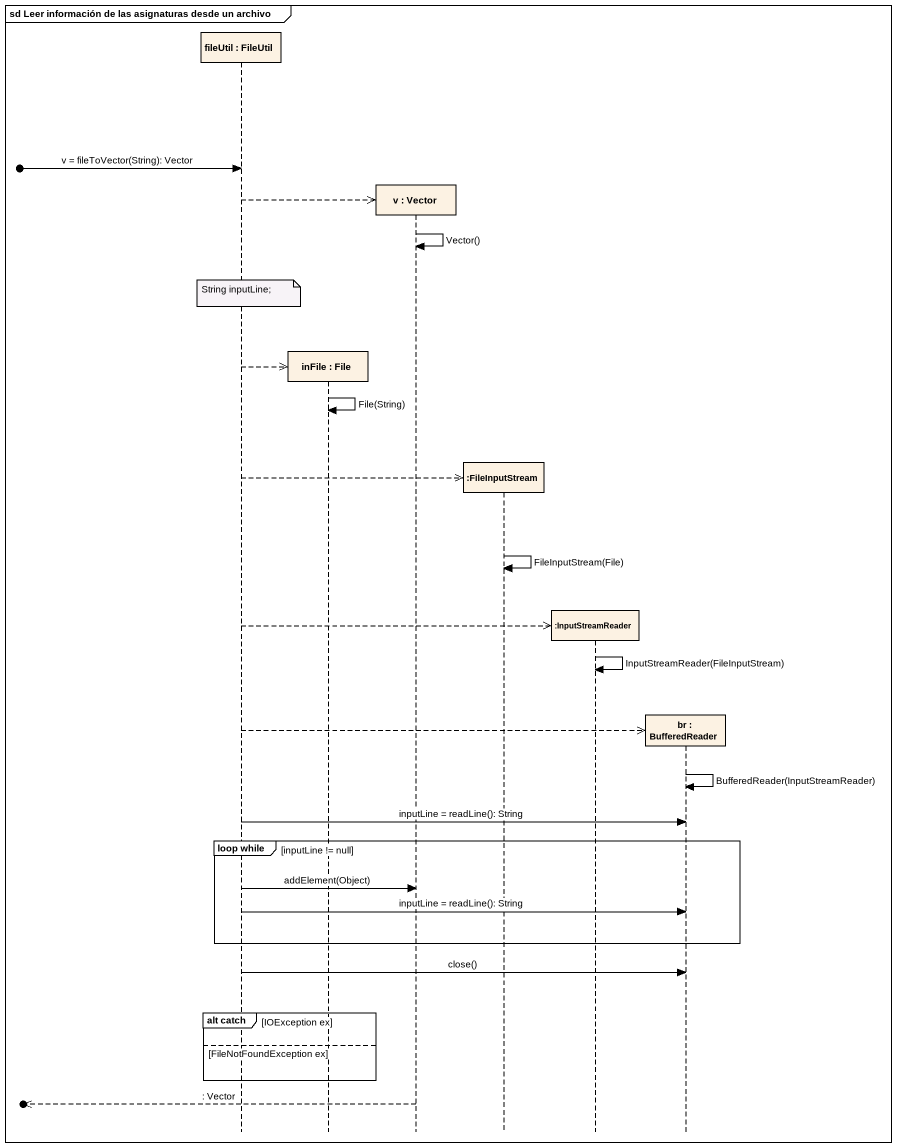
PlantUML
@startuml
mainframe sd Leer información de las asignaturas desde un archivo
hide footbox
participant "fileUtil : FileUtil" as fileUtil
participant "inFile : File" as inFile
participant "v : Vector" as v
participant ":FileInputStream" as FileInputStream
participant ":InputStreamReader" as InputStreamReader
participant "br : BufferedReader" as br

[o-> fileUtil : v = fileToVector(String): Vector
fileUtil -->> v **
v -> v : Vector()
note over fileUtil : String inputLine;
fileUtil -->> inFile **
inFile -> inFile : File(String)
fileUtil -->> FileInputStream **
FileInputStream -> FileInputStream : FileInputStream(File)
fileUtil -->> InputStreamReader **
InputStreamReader -> InputStreamReader : InputStreamReader(FileInputStream)
fileUtil -->> br **
br -> br : BufferedReader(InputStreamReader)
fileUtil -> br : inputLine = readLine(): String
group loop while [inputLine != null]
  fileUtil -> v : addElement(Object)
  fileUtil -> br : inputLine = readLine(): String
end
fileUtil -> br : close()
group alt catch [IOException ex]
else FileNotFoundException ex
end
[o<<-- v : : Vector
@enduml
